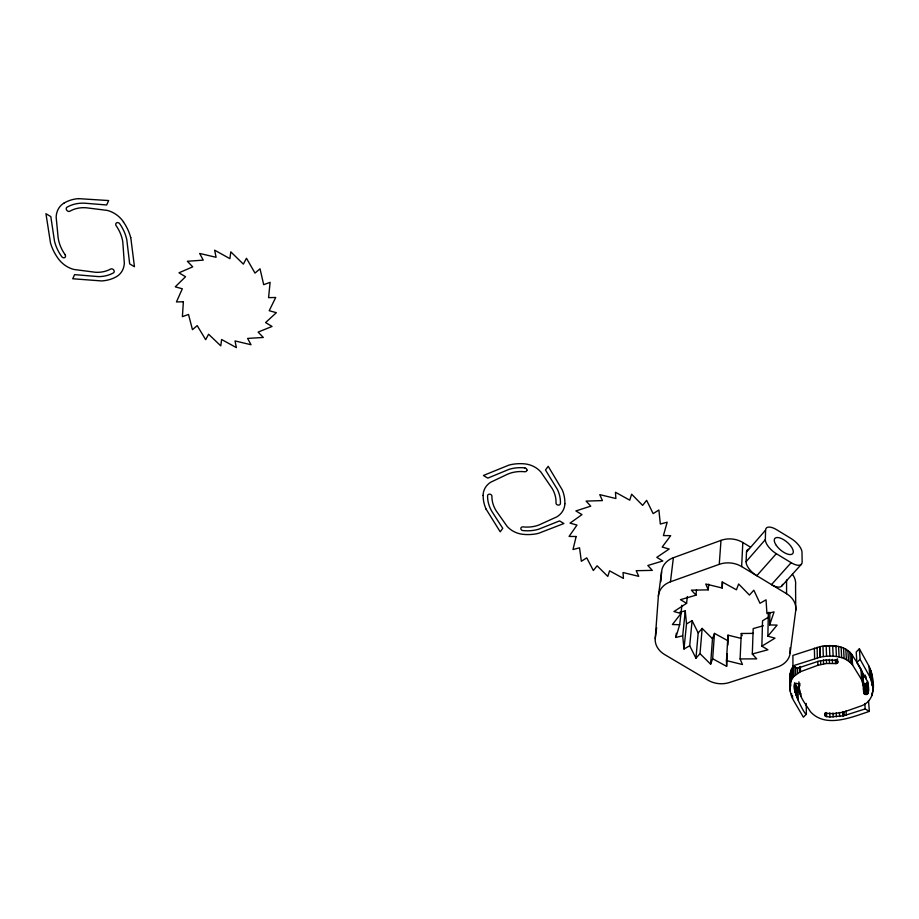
<?xml version="1.0" encoding="UTF-8"?>
<svg xmlns="http://www.w3.org/2000/svg" width="919" height="919" viewBox="0 0 919 919"><rect width="100%" height="100%" fill="white"/><g stroke="black" fill="none" stroke-linecap="round" stroke-linejoin="round"><path stroke-width="1.38" d="M750.409 547.115L742.828 542.509A21.792 17.955 5.4 0 0 721.001 540.372L673.386 557.718A21.401 17.553 8 0 0 661.577 571.871L658.372 596.121L655.224 638.716A21.562 17.185 8.8 0 0 664.747 654.627L707.94 680.163A21.562 16.967 7.1 0 0 729.238 682.564L777.267 667.056A21.964 17.358 5 0 0 790.099 653.409L795.739 610.457A22.378 17.989 4.1 0 0 786.561 593.72L786.584 580.015M863.366 687.929L863.734 693.282C871.476 698.222 868.478 681.094 865.342 677.694L856.887 662.553L856.209 652.03L859.368 648.791L868.857 665.907C874.394 678.211 877.611 699.279 861.976 705.643L843.355 712.179L833.774 713.649L826.422 713.374L824.814 715.223L825.997 716.51L829.914 716.969L843.481 715.786L846.296 714.959L846.054 710.858M819.794 646.677L820.185 657.165L819.794 646.677C830.776 644.633 844.469 644.885 851.959 654.523C856.657 662.898 865.089 671.433 862.941 681.944M863.734 693.282L863.228 677.613M763.344 625.759L753.189 628.585L752.305 654.006L767.916 649.779L761.874 646.172L774.981 638.165L767.87 636.166L777.129 625.104L769.64 624.931L769.869 612.399M767.87 636.166L768.353 612.33M872.039 685.517L872.016 675.293M761.874 646.172L762.529 620.819L768.341 617.212M765.343 539.637L765.584 530.102A13.44 5.836 40.2 0 1 776.624 529.712L791.087 538.523A13.452 5.813 40.4 0 1 802 552.285L802.138 562.014A13.601 5.928 40.6 0 1 791.144 562.692L776.314 553.686A13.59 5.962 40.3 0 1 765.343 539.637L746.079 561.693A13.44 6.111 40.6 0 0 756.796 575.731L776.314 553.686M746.079 561.693L746.504 552.043A13.291 5.996 40.4 0 1 748.445 549.217M740.99 638.349L727.963 635.155L726.458 660.589L742.483 664.54L740.094 658.957L741.277 633.501L753.431 633.375M786.561 593.72L741.644 566.575L742.828 542.509M727.871 645.104L728.112 640.853L714.5 633.398L712.662 658.751L726.619 666.355L727.366 653.604M687.309 596.534L686.608 603.323L680.474 599.67L695.982 595.167L691.421 590.159L708.25 589.872L705.746 584.002L722.208 588.011L722.598 582.278M658.372 596.121A21.941 17.806 8.3 0 1 670.456 581.784L719.255 564.335L721.001 540.372M660.853 581.67L661.577 571.871M712.489 638.762L702.162 628.424L700.014 653.65L710.605 664.184L712.489 638.762L714.5 633.398M708.25 589.872L708.721 584.151M700.014 653.65L695.947 658.222L698.187 632.938L692.099 620.67L686.516 623.921L683.989 649.032L689.698 645.758L692.099 620.67M789.995 686.401C790.168 679.578 788.536 671.318 793.832 665.85L793.89 676.361C787.905 683.024 789.478 693.351 793.625 700.542L803.378 717.188L806.377 714.132L806.204 703.391M695.982 595.167L696.499 589.757M526.92 470.195L526.932 470.103A2.183 1.861 17.1 0 0 524.829 467.989M683.989 649.032L682.691 635.799L685.264 610.882L679.934 612.203M682.691 635.799L675.856 637.441L679.681 624.702L681.887 605.322M675.856 637.441L676.315 633.294M670.456 581.784L673.386 557.718M655.224 638.716L656.66 627.677M769.64 624.931L774.074 611.87L766.928 613.593L766.044 599.82L759.99 603.289L753.821 590.193L749.467 595.075L738.623 583.99L736.429 589.803L722.024 581.865L722.208 588.011M710.605 664.184L712.662 658.751M863.32 683.139L865.468 683.874L867.329 682.472L868.122 693.202M64.158 202.973A45.594 36.863 43.5 0 1 78.712 198.596L78.781 198.573M793.89 676.361L800.438 671.709L817.91 665.276L826.514 663.484L836.324 663.564L837.634 662.84L837.979 661.611L836.772 660.279L826.238 659.968L818.84 661.129L797.141 668.366L792.948 665.861L792.902 655.408L819.863 646.723M486.002 509.115L486.048 509.057A41.401 34.853 16.8 0 1 483.153 495.456M746.504 552.043L765.584 530.102M698.187 632.938L702.162 628.424M791.144 562.692L771.489 584.61A13.452 6.077 40.9 0 0 782.483 584.381M781.747 586.035L801.402 564.266M791.581 696.315L791.627 693.604M856.887 662.553L860.081 659.302L859.368 648.791M860.081 659.302L869.833 676.844L872.855 685.988M686.608 603.323L673.949 611.526L681.002 613.513L672.386 624.541L679.681 624.702M792.948 665.861L820.185 657.165M868.524 700.577L869.328 711.398L865.193 708.928L846.296 714.959M869.328 711.398C851.982 717.061 825.744 728.549 810.489 711.777C805.285 703.483 797.336 694.833 799.093 684.218C785.067 677.223 805.216 716.705 806.377 714.132M820.104 657.119C831.213 655.086 845.02 655.35 852.602 665.057L861.631 679.715L863.986 688.297M78.747 198.653L108.66 200.56L106.638 204.971L86.443 203.34A40.62 32.843 43.5 0 0 67.03 207.212A2.412 1.941 45.1 0 0 66.8 210.279L66.88 210.382A2.412 1.941 45.1 0 0 69.867 211.221A35.738 28.903 43.5 0 1 86.283 207.786L107.144 210.394A23.86 19.425 43.7 0 1 123.479 221.87M740.094 658.957L756.705 658.843L752.305 654.006M864.653 683.828L865.526 694.569M130.774 237.561L134.461 266.763L129.671 263.891L126.799 239.721A40.62 32.843 43.5 0 0 119.734 223.776A2.389 1.964 43.9 0 0 116.552 222.869L116.46 222.926A2.389 1.964 43.9 0 0 116.196 225.787A35.738 28.903 43.5 0 1 122.79 241.869L124.329 263.282A23.549 19.069 42.5 0 1 115.989 276.952A45.594 36.863 43.5 0 1 101.664 280.938L72.727 278.756L74.623 274.632L98.701 276.63A40.62 32.843 43.5 0 0 113.405 272.909A2.343 1.895 41.8 0 0 113.68 269.979L113.611 269.876A2.343 1.895 41.8 0 0 110.671 269.037A35.738 28.903 43.5 0 1 95.415 272.265L74.071 269.485A23.641 18.977 43.3 0 1 58.046 258.388A45.594 36.863 43.5 0 1 50.522 243.075L45.95 213.702L50.821 216.62L54.497 241.226A40.62 32.843 43.5 0 0 61.722 256.631A2.355 1.884 43.1 0 0 64.744 257.584A2.355 1.884 43.1 0 0 65.054 254.747M795.785 695.017L795.716 684.391L800.794 694.098M689.698 645.758L695.947 658.222M486.048 509.057L500.212 531.802L502.75 528.333L492.94 513.101A36.886 31.039 16.8 0 1 487.575 495.778A2.148 1.804 18.8 0 1 489.85 494.192L489.965 494.204A2.148 1.804 18.8 0 1 491.918 496.249A32.452 27.317 16.8 0 0 496.306 511.01L507.15 526.403A21.424 17.909 16.6 0 0 522.945 534.318A41.401 34.853 16.8 0 0 538.454 533.353L563.91 523.52L559.556 520.912L538.557 529.252A36.886 31.039 16.8 0 1 522.9 530.562A2.137 1.769 16.5 0 1 520.855 528.436L520.866 528.333A2.137 1.769 16.5 0 1 523.014 526.886A32.452 27.317 16.8 0 0 538.626 525.128L556.857 516.857A21.619 18.208 15.6 0 0 564.898 503.75M741.277 633.501L742.207 635.695M789.984 675.833L790.799 685.919M685.264 610.882L686.516 623.921M871.568 672.788L873.05 688.526M872.142 680.336L872.981 691.054M870.867 670.307L871.637 681.025M870.006 668.262L870.833 678.911M871.936 692.892L872.142 695.58M869.029 666.206L869.833 676.844M867.743 681.278L868.444 690.651M867.122 682.989L867.915 693.719M866.709 683.426L867.502 694.155M865.939 676.464L866.135 679.118M866.135 683.725L866.916 694.454M865.147 675.04L865.342 677.694M865.468 683.874L866.238 694.603M863.906 683.575L864.664 694.304M863.01 675.431L863.963 690.491M864.813 703.529L865.193 708.928M862.55 673.271L864.067 693.856M861.85 671.146L862.585 681.795M860.908 669.066L861.631 679.715M851.959 654.523L852.602 665.057M851.339 653.777L851.982 664.311M849.742 652.076L850.362 662.599M847.892 650.537L848.49 661.048M845.813 649.182L846.388 659.681M843.539 648.044L844.101 658.532M841.115 647.125L841.655 657.602M843.964 711.513L844.17 715.568M843.286 711.731L843.481 715.786M842.585 711.857L842.78 715.912M838.565 646.448L839.081 656.913M837.439 658.9L837.634 662.84M836.887 659.36L837.06 663.3M839.449 712.455L839.633 716.498M835.945 646.011L836.428 656.476M836.141 659.624L836.324 663.564M835.325 659.647L835.509 663.587M836.244 712.822L836.416 716.877M832.694 645.747L833.131 656.2M832.338 659.394L832.511 663.334M833.005 712.983L833.165 717.038M829.432 645.678L829.846 656.132M829.352 659.371L829.501 663.3M829.754 712.914L829.914 716.969M826.181 645.816L826.56 656.258M826.376 659.555L826.514 663.484M826.526 712.627L826.663 716.671M825.859 712.455L825.997 716.51M822.953 646.149L823.309 656.591M823.447 659.945L823.573 663.874M825.342 713.489L825.434 716.177M824.929 713.041L825.021 715.74M820.587 660.554L820.701 664.483M817.807 661.335L817.921 665.287M817.083 647.367L817.37 657.809M727.963 635.155L728.112 640.853M726.458 660.589L726.619 666.355M814.372 648.159L814.625 658.601M800.38 666.459L800.438 671.709M800.736 693.5L800.771 696.154M799.806 683.334L799.829 685.988M799.875 689.962L799.921 693.948M799.45 666.918L799.507 672.168M799.243 683.736L799.266 686.39M798.887 681.829L799.002 689.411M798.094 689.445L798.197 700.106M797.359 668.124L797.405 673.386M796.75 686.964L796.842 697.601M795.739 610.457L795.567 585.518A21.815 17.714 3.7 0 0 792.408 574.249M795.475 666.907L795.521 674.787M794.992 683.093L795.05 692.375M794.521 683.024L794.625 689.687M792.488 667.573L792.523 678.096M792.511 695.74L792.523 698.394M791.42 669.411L791.443 679.945M790.662 671.352L790.673 681.887M790.271 680.807L790.294 691.398M790.087 647.723L790.099 653.409M790.214 673.351L790.018 688.905M824.205 646.379A17.116 13.394 2.7 0 1 836.21 646.608M719.255 564.335A22.355 18.231 5.8 0 1 741.644 566.575M524.841 467.886A36.886 31.039 16.8 0 0 509.069 469.333L487.828 478.121L483.417 475.479L508.919 465.106A41.401 34.853 16.8 0 1 524.703 463.865A21.711 18.403 17 0 1 540.923 472.067L552.342 488.782A32.452 27.317 16.8 0 1 556.006 503.015A2.171 1.827 14.8 0 0 557.936 505.048L558.051 505.071A2.171 1.827 14.8 0 0 560.406 503.486A36.886 31.039 16.8 0 0 557.408 489.459L545.495 469.988L548.206 466.312L562.29 489.942A41.401 34.853 16.8 0 1 564.829 503.761M483.084 495.467A21.516 18.081 17.9 0 1 490.643 482.257L507.736 474.112A32.452 27.317 16.8 0 1 524.715 471.734A2.183 1.861 17.1 0 0 526.932 470.08M65.134 254.689A35.738 28.903 43.5 0 1 58.127 237.63L56.162 217.206A23.951 19.322 44.4 0 1 64.227 202.961M123.41 221.881A45.594 36.863 43.5 0 1 130.705 237.573M183.375 301.777L182.387 316.676L188.51 314.447L192.462 329.668L197.194 325.613L205.672 339.697L208.59 334.229L220.778 345.866L221.605 339.502L236.367 347.612L235.034 340.938L251.013 344.728L247.602 338.41L263.305 337.468L258.136 332.092L272.058 326.452L265.591 322.569L276.355 312.678L269.21 310.714L275.711 297.48L268.578 297.653L270.106 282.34L263.696 284.683L260.02 268.796L255 273.104L246.464 258.262L243.34 264.121L230.795 251.829L229.911 258.664L214.644 250.186L216.08 257.286L199.664 253.46L203.248 260.123L187.373 261.283L192.726 266.843L178.975 272.805L185.535 276.734L175.242 286.82L182.33 288.784L176.437 301.937L183.375 301.777M576.156 536.501L572.985 549.562L579.533 547.793L581.348 561.279L586.747 557.867L593.329 570.515L597.097 565.794L607.804 576.408L609.573 570.837L623.427 578.419L623.036 572.526L638.751 576.351L636.201 570.699L652.306 570.366L647.826 565.484L662.806 560.969L656.798 557.362L669.17 549.022L662.185 547.058L670.698 535.662L663.426 535.582L667.183 522.199L660.324 524.048L658.889 510.011L653.156 513.629L646.631 500.338L642.611 505.381L631.629 494.204L629.745 500.166L615.454 492.251L615.879 498.523L599.751 494.64L602.427 500.591L586.115 501.108L590.745 506.151L575.891 510.941L581.991 514.606L570.044 523.129L576.983 525.071L569.068 536.432L576.156 536.501M776.348 545.449A11.717 5.1 40.4 0 0 792.649 553.709A11.717 5.1 40.4 0 0 782.368 538.971A11.717 5.1 40.4 0 0 776.348 545.449"/></g></svg>
